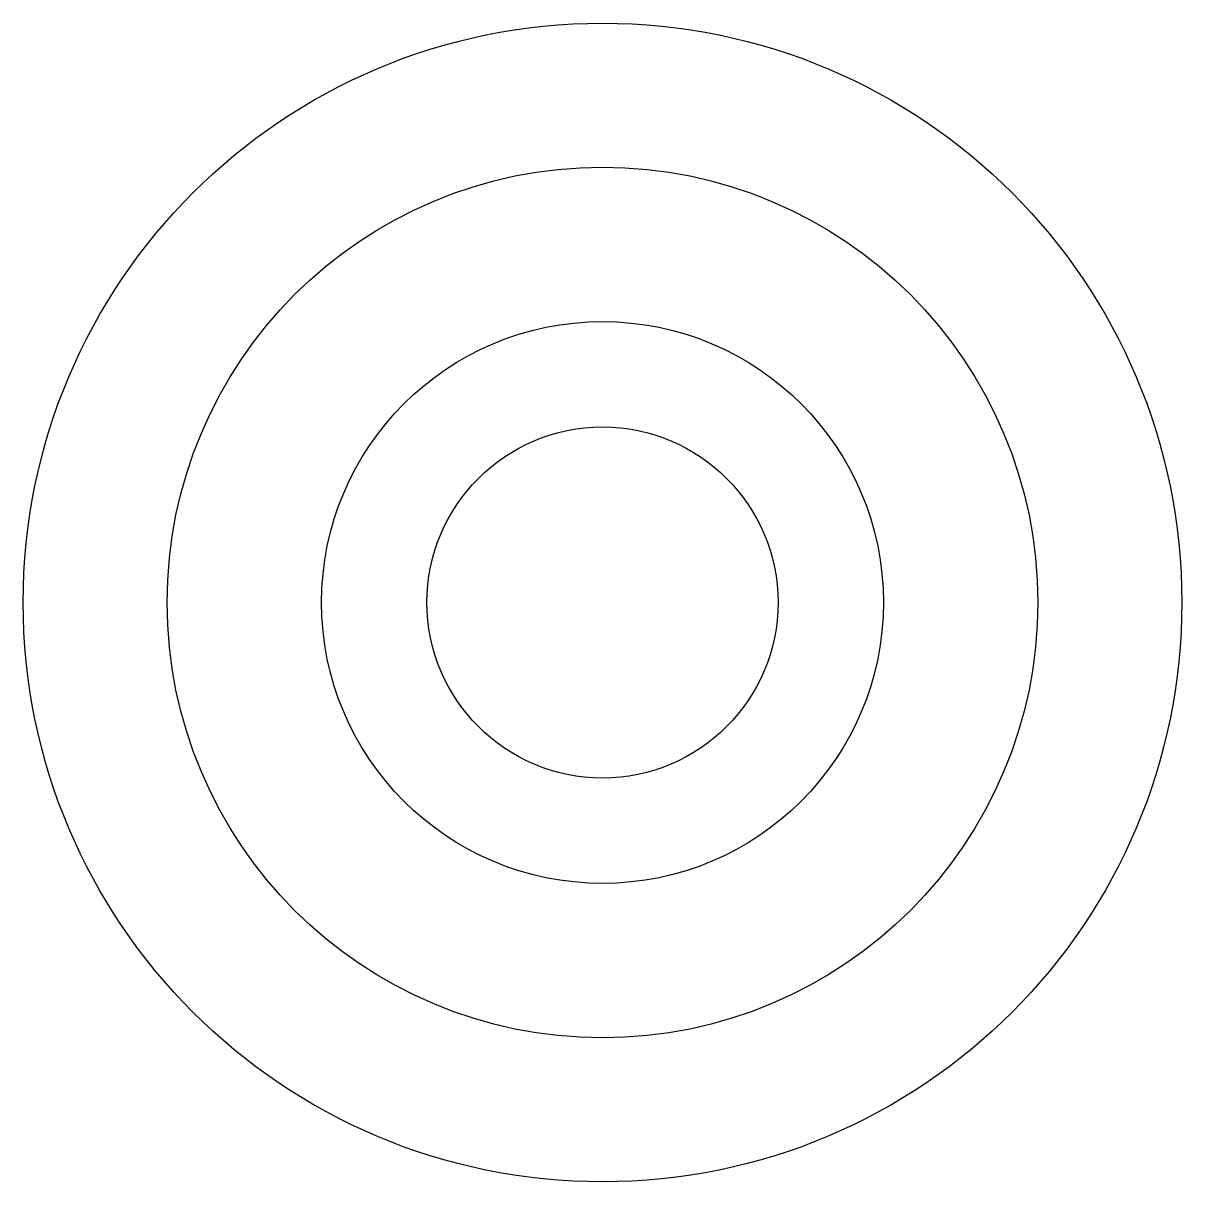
# Model space of a CAD drawing. Header units: millimetres. Extents: x -8.2 to 8.2, y -8.2 to 8.2.
import ezdxf

# ---------------------------------------------------------------- set-up
doc = ezdxf.new("R2010")
doc.units = ezdxf.units.MM
doc.layers.get('0').update_dxf_attribs({"linetype": 'CONTINUOUS'})

msp = doc.modelspace()

# ---------------------------------------------------------------- linework, layer by layer
for radius in [8.25, 6.2, 4, 2.5]:
    msp.add_circle((0, 0), radius)

doc.saveas('drawing.dxf')
